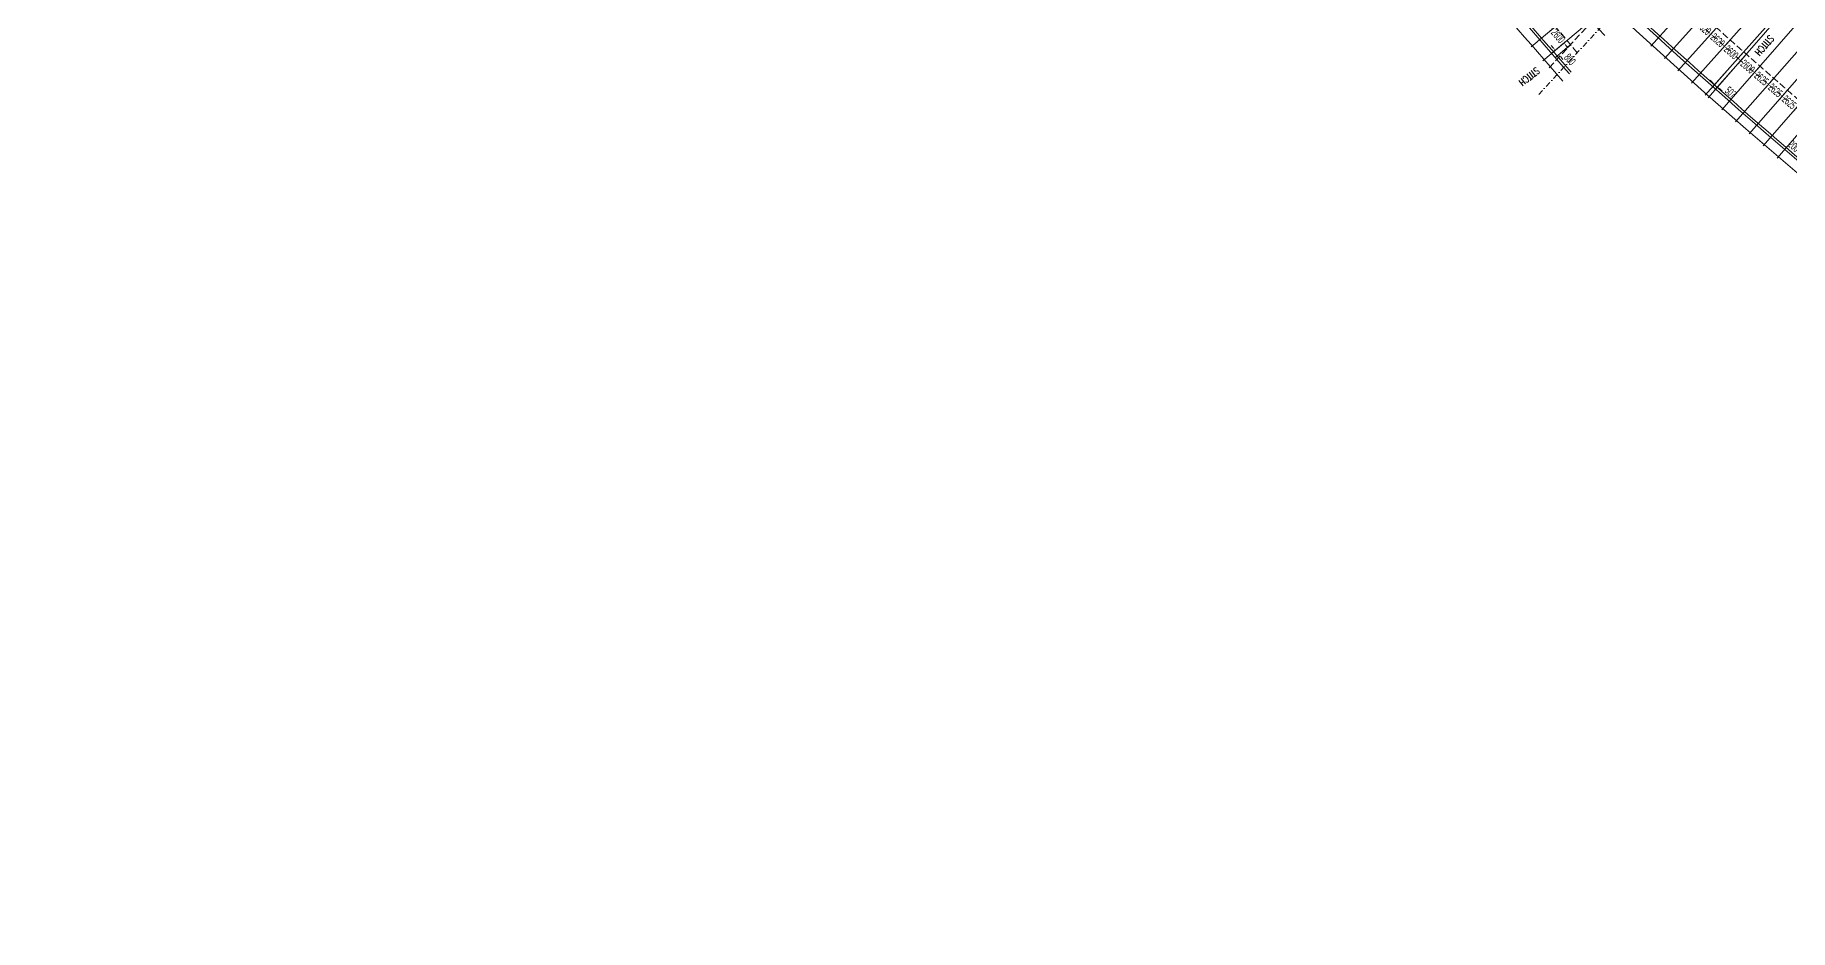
# Model space of a CAD drawing. Header units: millimetres. Extents: x 27228149 to 29012050, y 40856015 to 42918728.
# Drawn here: x 27413655 to 27665815, y 41904662 to 42033234 of the extents above; entities that cross this region are included whole.
import ezdxf

# ---------------------------------------------------------------- set-up
doc = ezdxf.new("R2010")
doc.units = ezdxf.units.MM
doc.header["$LTSCALE"] = 0.05
doc.linetypes.add('DGN Style 3', pattern=[27349.722329, 19535.51595, -7814.20638])
doc.linetypes.add('DGN Style 4', pattern=[31276.361035, 15628.41276, -7814.20638, 19.535516, -7814.20638])
doc.layers.get('Defpoints').update_dxf_attribs({"lineweight": 0})
for name, color, linetype, lineweight in [('InnerEdge_NB', 7, 'Continuous', 0), ('InnerEdge_NBRamp', 7, 'Continuous', 0), ('InnerEdge_SB', 7, 'Continuous', 0), ('OuterEdge_NB', 7, 'Continuous', 0), ('OuterEdge_NBRamp', 7, 'Continuous', 0), ('OuterEdge_SB', 7, 'Continuous', 0), ('PlacementCurve_NB', 1, 'DGN Style 3', 0), ('PlacementCurve_NBRamp', 1, 'DGN Style 3', 0), ('PlacementCurve_SB', 1, 'DGN Style 3', 0), ('S-_ANOT----_A-', 7, 'Continuous', 0), ('S-_ANOT----_T-', 7, 'Continuous', 0), ('S-_GRIDLINE_E- Adjusted', 6, 'DGN Style 4', 0), ('S-_SEG-----_E-NB', 3, 'Continuous', 13), ('S-_SEG-----_E-NBRamp', 3, 'Continuous', 13), ('S-_WALLLBW-_E-', 40, 'Continuous', 13)]:
    doc.layers.add(name, color=color, linetype=linetype, lineweight=lineweight)
doc.styles.add('Styletxt', font='txt.shx')
doc.styles.add('StyleWORKING', font='WORKING.shx')
doc.dimstyles.new('dim300', dxfattribs={"dimtxt": 750, "dimasz": 750, "dimexe": 375, "dimexo": 375, "dimgap": 375, "dimtad": 1, "dimdec": 0, "dimzin": 11, "dimdsep": 46, "dimtxsty": 'StyleWORKING', "dimsah": 1, "dimcen": 0.09, "dimclrd": 7, "dimclre": 7, "dimadec": 4, "dimazin": 3, "dimtfac": 1, "dimtdec": 0, "dimtmove": 0, "dimatfit": 3, "dimfxl": 1, "dimtolj": 1, "dimtzin": 0, "dimlwd": 0, "dimlwe": 0, "dimarcsym": 0})

# ---------------------------------------------------------------- blocks, each defined once
blk = doc.blocks.new('*D210')
at = {"layer": 'Defpoints', "color": 0, "linetype": 'Continuous', "transparency": 16777216}
for p in [(27632103, 42034458), (27633343, 42032103), (27633777, 42032468)]:
    blk.add_point(p, dxfattribs=at)
at = {"layer": 'S-_ANOT----_A-', "color": 7, "linetype": 'Continuous', "lineweight": 0, "transparency": 16777216}
for p, q in [((27631373, 42034445), (27631077, 42034797)), ((27633639, 42031751), (27633935, 42031399))]:
    blk.add_line(p, q, dxfattribs=at)
at = {"layer": 'S-_ANOT----_A-', "linetype": 'Continuous', "transparency": 16777216}
for p, q in [((27632015, 42034384), (27631229, 42033723)), ((27633689, 42032394), (27632903, 42031733))]:
    blk.add_line(p, q, dxfattribs=at)
at = {"layer": 'S-_ANOT----_A-', "color": 7, "linetype": 'Continuous', "transparency": 16777216}
for points in [[(27631432, 42034494), (27631315, 42034396), (27631669, 42034093)], [(27633698, 42031800), (27633580, 42031702), (27633343, 42032103)]]:
    blk.add_solid(points, dxfattribs=at)
at = {"layer": 'S-_ANOT----_A-', "color": 0, "linetype": 'Continuous', "transparency": 16777216, "insert": (27632507, 42033099), "char_height": 1150, "attachment_point": 5, "rotation": 310.06316, "style": 'StyleWORKING'}
blk.add_mtext('\\A1;{\\W0.47826;\\C0;2600}', dxfattribs=at)
blk = doc.blocks.new('*D795')
at = {"layer": 'Defpoints', "color": 0, "linetype": 'Continuous', "transparency": 16777216}
for p in [(27653342, 42036055), (27654459, 42033369), (27655289, 42034303)]:
    blk.add_point(p, dxfattribs=at)
at = {"layer": 'S-_ANOT----_A-', "color": 7, "linetype": 'Continuous', "lineweight": 0, "transparency": 16777216}
for p, q in [((27652158, 42035416), (27651814, 42035722)), ((27654803, 42033063), (27655146, 42032758))]:
    blk.add_line(p, q, dxfattribs=at)
at = {"layer": 'S-_ANOT----_A-', "linetype": 'Continuous', "transparency": 16777216}
for p, q in [((27653265, 42035969), (27652119, 42034680)), ((27655213, 42034217), (27654077, 42032939))]:
    blk.add_line(p, q, dxfattribs=at)
at = {"layer": 'S-_ANOT----_A-', "color": 7, "linetype": 'Continuous', "transparency": 16777216}
for points in [[(27652209, 42035473), (27652107, 42035359), (27652501, 42035110)], [(27654854, 42033121), (27654752, 42033006), (27654459, 42033369)]]:
    blk.add_solid(points, dxfattribs=at)
at = {"layer": 'S-_ANOT----_A-', "color": 0, "linetype": 'Continuous', "transparency": 16777216, "insert": (27653481, 42034241), "char_height": 1150, "attachment_point": 5, "rotation": 318.35018, "style": 'StyleWORKING'}
blk.add_mtext('\\A1;{\\W0.47826;\\C0;2620}', dxfattribs=at)
blk = doc.blocks.new('*D796')
at = {"layer": 'Defpoints', "color": 0, "linetype": 'Continuous', "transparency": 16777216}
for p in [(27655289, 42034303), (27657242, 42032556), (27656417, 42031628)]:
    blk.add_point(p, dxfattribs=at)
at = {"layer": 'S-_ANOT----_A-', "color": 7, "linetype": 'Continuous', "lineweight": 0, "transparency": 16777216}
for p, q in [((27654115, 42033675), (27653771, 42033981)), ((27656760, 42031322), (27657104, 42031016))]:
    blk.add_line(p, q, dxfattribs=at)
at = {"layer": 'S-_ANOT----_A-', "linetype": 'Continuous', "transparency": 16777216}
for p, q in [((27655213, 42034217), (27654077, 42032939)), ((27657166, 42032470), (27656035, 42031198))]:
    blk.add_line(p, q, dxfattribs=at)
at = {"layer": 'S-_ANOT----_A-', "color": 7, "linetype": 'Continuous', "transparency": 16777216}
for points in [[(27654166, 42033732), (27654064, 42033618), (27654459, 42033369)], [(27656811, 42031379), (27656710, 42031265), (27656417, 42031628)]]:
    blk.add_solid(points, dxfattribs=at)
at = {"layer": 'S-_ANOT----_A-', "color": 0, "linetype": 'Continuous', "transparency": 16777216, "insert": (27655439, 42032499), "char_height": 1150, "attachment_point": 5, "rotation": 318.35018, "style": 'StyleWORKING'}
blk.add_mtext('\\A1;{\\W0.47826;\\C0;2620}', dxfattribs=at)
blk = doc.blocks.new('*D797')
at = {"layer": 'Defpoints', "color": 0, "linetype": 'Continuous', "transparency": 16777216}
for p in [(27659568, 42030495), (27660730, 42027857), (27661513, 42028770)]:
    blk.add_point(p, dxfattribs=at)
at = {"layer": 'S-_ANOT----_A-', "color": 7, "linetype": 'Continuous', "lineweight": 0, "transparency": 16777216}
for p, q in [((27658408, 42029849), (27658059, 42030149)), ((27661079, 42027557), (27661428, 42027258))]:
    blk.add_line(p, q, dxfattribs=at)
at = {"layer": 'S-_ANOT----_A-', "linetype": 'Continuous', "transparency": 16777216}
for p, q in [((27659493, 42030407), (27658383, 42029113)), ((27661439, 42028682), (27660356, 42027420))]:
    blk.add_line(p, q, dxfattribs=at)
at = {"layer": 'S-_ANOT----_A-', "color": 7, "linetype": 'Continuous', "transparency": 16777216}
for points in [[(27658458, 42029907), (27658358, 42029791), (27658757, 42029549)], [(27661129, 42027615), (27661029, 42027499), (27660730, 42027857)]]:
    blk.add_solid(points, dxfattribs=at)
at = {"layer": 'S-_ANOT----_A-', "color": 0, "linetype": 'Continuous', "transparency": 16777216, "insert": (27659745, 42028704), "char_height": 1150, "attachment_point": 5, "rotation": 319.37419, "style": 'StyleWORKING'}
blk.add_mtext('\\A1;{\\W0.47826;\\C0;2600}', dxfattribs=at)
blk = doc.blocks.new('*D798')
at = {"layer": 'Defpoints', "color": 0, "linetype": 'Continuous', "transparency": 16777216}
for p in [(27661513, 42028770), (27662722, 42026148), (27663486, 42027038)]:
    blk.add_point(p, dxfattribs=at)
at = {"layer": 'S-_ANOT----_A-', "color": 7, "linetype": 'Continuous', "lineweight": 0, "transparency": 16777216}
for p, q in [((27660381, 42028156), (27660032, 42028456)), ((27663071, 42025848), (27663421, 42025549))]:
    blk.add_line(p, q, dxfattribs=at)
at = {"layer": 'S-_ANOT----_A-', "linetype": 'Continuous', "transparency": 16777216}
for p, q in [((27661439, 42028682), (27660356, 42027420)), ((27663411, 42026950), (27662348, 42025711))]:
    blk.add_line(p, q, dxfattribs=at)
at = {"layer": 'S-_ANOT----_A-', "color": 7, "linetype": 'Continuous', "transparency": 16777216}
for points in [[(27660431, 42028214), (27660331, 42028098), (27660730, 42027857)], [(27663121, 42025906), (27663022, 42025790), (27662722, 42026148)]]:
    blk.add_solid(points, dxfattribs=at)
at = {"layer": 'S-_ANOT----_A-', "color": 0, "linetype": 'Continuous', "transparency": 16777216, "insert": (27661727, 42027003), "char_height": 1150, "attachment_point": 5, "rotation": 319.37419, "style": 'StyleWORKING'}
blk.add_mtext('\\A1;{\\W0.47826;\\C0;2625}', dxfattribs=at)
blk = doc.blocks.new('*D799')
at = {"layer": 'Defpoints', "color": 0, "linetype": 'Continuous', "transparency": 16777216}
for p in [(27663486, 42027038), (27665463, 42025311), (27664715, 42024439)]:
    blk.add_point(p, dxfattribs=at)
at = {"layer": 'S-_ANOT----_A-', "color": 7, "linetype": 'Continuous', "lineweight": 0, "transparency": 16777216}
for p, q in [((27662373, 42026447), (27662024, 42026747)), ((27665064, 42024139), (27665413, 42023840))]:
    blk.add_line(p, q, dxfattribs=at)
at = {"layer": 'S-_ANOT----_A-', "linetype": 'Continuous', "transparency": 16777216}
for p, q in [((27663411, 42026950), (27662348, 42025711)), ((27665388, 42025224), (27664340, 42024002))]:
    blk.add_line(p, q, dxfattribs=at)
at = {"layer": 'S-_ANOT----_A-', "color": 7, "linetype": 'Continuous', "transparency": 16777216}
for points in [[(27662423, 42026505), (27662323, 42026389), (27662722, 42026148)], [(27665114, 42024197), (27665014, 42024081), (27664715, 42024439)]]:
    blk.add_solid(points, dxfattribs=at)
at = {"layer": 'S-_ANOT----_A-', "color": 0, "linetype": 'Continuous', "transparency": 16777216, "insert": (27663719, 42025294), "char_height": 1150, "attachment_point": 5, "rotation": 319.37419, "style": 'StyleWORKING'}
blk.add_mtext('\\A1;{\\W0.47826;\\C0;2625}', dxfattribs=at)
blk = doc.blocks.new('*D800')
at = {"layer": 'Defpoints', "color": 0, "linetype": 'Continuous', "transparency": 16777216}
for p in [(27665463, 42025311), (27666707, 42022730), (27667445, 42023591)]:
    blk.add_point(p, dxfattribs=at)
at = {"layer": 'S-_ANOT----_A-', "color": 7, "linetype": 'Continuous', "lineweight": 0, "transparency": 16777216}
for p, q in [((27664365, 42024738), (27664016, 42025038)), ((27667056, 42022430), (27667405, 42022131))]:
    blk.add_line(p, q, dxfattribs=at)
at = {"layer": 'S-_ANOT----_A-', "linetype": 'Continuous', "transparency": 16777216}
for p, q in [((27665388, 42025224), (27664340, 42024002)), ((27667371, 42023503), (27666332, 42022293))]:
    blk.add_line(p, q, dxfattribs=at)
at = {"layer": 'S-_ANOT----_A-', "color": 7, "linetype": 'Continuous', "transparency": 16777216}
for points in [[(27664415, 42024796), (27664316, 42024680), (27664715, 42024439)], [(27667106, 42022488), (27667006, 42022372), (27666707, 42022730)]]:
    blk.add_solid(points, dxfattribs=at)
at = {"layer": 'S-_ANOT----_A-', "color": 0, "linetype": 'Continuous', "transparency": 16777216, "insert": (27665712, 42023585), "char_height": 1150, "attachment_point": 5, "rotation": 319.37419, "style": 'StyleWORKING'}
blk.add_mtext('\\A1;{\\W0.47826;\\C0;2625}', dxfattribs=at)
blk = doc.blocks.new('*D1041')
at = {"layer": 'Defpoints', "color": 0, "linetype": 'Continuous', "transparency": 16777216}
for p in [(27632100, 42031058), (27633777, 42032468), (27634292, 42031856)]:
    blk.add_point(p, dxfattribs=at)
at = {"layer": 'S-_ANOT----_A-', "color": 7, "linetype": 'Continuous', "lineweight": 0, "transparency": 16777216}
for p, q in [((27631804, 42031410), (27631508, 42031762)), ((27632911, 42030094), (27633207, 42029741))]:
    blk.add_line(p, q, dxfattribs=at)
at = {"layer": 'S-_ANOT----_A-', "linetype": 'Continuous', "transparency": 16777216}
for p, q in [((27633689, 42032394), (27631660, 42030688)), ((27634204, 42031782), (27632175, 42030075))]:
    blk.add_line(p, q, dxfattribs=at)
at = {"layer": 'S-_ANOT----_A-', "color": 7, "linetype": 'Continuous', "transparency": 16777216}
for points in [[(27631863, 42031459), (27631746, 42031361), (27632100, 42031058)], [(27632970, 42030143), (27632853, 42030044), (27632615, 42030446)]]:
    blk.add_solid(points, dxfattribs=at)
at = {"layer": 'S-_ANOT----_A-', "color": 0, "linetype": 'Continuous', "transparency": 16777216, "insert": (27634203, 42029742), "char_height": 1150, "attachment_point": 5, "rotation": 310.06316, "style": 'StyleWORKING'}
blk.add_mtext('\\A1;{\\W0.47826;\\C0;800}', dxfattribs=at)
blk = doc.blocks.new('*D1228')
at = {"layer": 'Defpoints', "color": 0, "linetype": 'Continuous', "transparency": 16777216}
for p in [(27657304, 42028705), (27657684, 42028369), (27655025, 42026135)]:
    blk.add_point(p, dxfattribs=at)
at = {"layer": 'S-_ANOT----_A-', "linetype": 'Continuous', "transparency": 16777216}
for p, q in [((27657228, 42028619), (27654644, 42025704)), ((27657607, 42028283), (27655024, 42025368))]:
    blk.add_line(p, q, dxfattribs=at)
at = {"layer": 'S-_ANOT----_A-', "color": 7, "linetype": 'Continuous', "lineweight": 0, "transparency": 16777216}
for p, q in [((27654681, 42026440), (27654337, 42026745)), ((27655749, 42025493), (27656094, 42025188))]:
    blk.add_line(p, q, dxfattribs=at)
at = {"layer": 'S-_ANOT----_A-', "color": 7, "linetype": 'Continuous', "transparency": 16777216}
for points in [[(27654732, 42026497), (27654630, 42026382), (27655025, 42026135)], [(27655800, 42025550), (27655699, 42025436), (27655405, 42025798)]]:
    blk.add_solid(points, dxfattribs=at)
at = {"layer": 'S-_ANOT----_A-', "color": 0, "linetype": 'Continuous', "transparency": 16777216, "insert": (27657300, 42025002), "char_height": 1150, "attachment_point": 5, "rotation": 318.44828, "style": 'StyleWORKING'}
blk.add_mtext('\\A1;{\\W0.47826;\\C0;507}', dxfattribs=at)
blk = doc.blocks.new('*D1230')
at = {"layer": 'Defpoints', "color": 0, "linetype": 'Continuous', "transparency": 16777216}
for p in [(27657242, 42032556), (27659185, 42030828), (27658360, 42029900)]:
    blk.add_point(p, dxfattribs=at)
at = {"layer": 'S-_ANOT----_A-', "color": 7, "linetype": 'Continuous', "lineweight": 0, "transparency": 16777216}
for p, q in [((27656073, 42031933), (27655729, 42032239)), ((27658703, 42029594), (27659047, 42029288))]:
    blk.add_line(p, q, dxfattribs=at)
at = {"layer": 'S-_ANOT----_A-', "linetype": 'Continuous', "transparency": 16777216}
for p, q in [((27657166, 42032470), (27656035, 42031198)), ((27659109, 42030742), (27657978, 42029470))]:
    blk.add_line(p, q, dxfattribs=at)
at = {"layer": 'S-_ANOT----_A-', "color": 7, "linetype": 'Continuous', "transparency": 16777216}
for points in [[(27656124, 42031991), (27656022, 42031876), (27656417, 42031628)], [(27658754, 42029651), (27658653, 42029537), (27658360, 42029900)]]:
    blk.add_solid(points, dxfattribs=at)
at = {"layer": 'S-_ANOT----_A-', "color": 0, "linetype": 'Continuous', "transparency": 16777216, "insert": (27657389, 42030765), "char_height": 1150, "attachment_point": 5, "rotation": 318.35018, "style": 'StyleWORKING'}
blk.add_mtext('\\A1;{\\W0.47826;\\C0;2600}', dxfattribs=at)
blk = doc.blocks.new('*D1232')
at = {"layer": 'Defpoints', "color": 0, "linetype": 'Continuous', "transparency": 16777216}
for p in [(27669488, 42017901), (27669640, 42017771), (27668291, 42016501)]:
    blk.add_point(p, dxfattribs=at)
at = {"layer": 'S-_ANOT----_A-', "linetype": 'Continuous', "transparency": 16777216}
for p, q in [((27669413, 42017813), (27667917, 42016064)), ((27669565, 42017684), (27668069, 42015934))]:
    blk.add_line(p, q, dxfattribs=at)
at = {"layer": 'S-_ANOT----_A-', "color": 7, "linetype": 'Continuous', "lineweight": 0, "transparency": 16777216}
for p, q in [((27667941, 42016800), (27667592, 42017099)), ((27668792, 42016072), (27669142, 42015773))]:
    blk.add_line(p, q, dxfattribs=at)
at = {"layer": 'S-_ANOT----_A-', "color": 7, "linetype": 'Continuous', "transparency": 16777216}
for points in [[(27667991, 42016858), (27667891, 42016742), (27668291, 42016501)], [(27668842, 42016130), (27668743, 42016014), (27668443, 42016371)]]:
    blk.add_solid(points, dxfattribs=at)
at = {"layer": 'S-_ANOT----_A-', "color": 0, "linetype": 'Continuous', "transparency": 16777216, "insert": (27666400, 42017270), "char_height": 1150, "attachment_point": 5, "rotation": 319.46336, "style": 'StyleWORKING'}
blk.add_mtext('\\A1;{\\W0.47826;\\C0;200}', dxfattribs=at)

msp = doc.modelspace()

# ---------------------------------------------------------------- linework, layer by layer
at = {"layer": 'InnerEdge_NB'}
msp.add_lwpolyline([(27283724.5, 42878514.7, -0.05681569), (27345588.8, 42682480.7), (27368075.3, 42566916.3, 0.02637051), (27393633.3, 42464653, 0.04266183), (27458420.2, 42303807.1, 0.10756079), (27699785.7, 42006839.6, 0.02696897), (27783127.3, 41947329.2), (27839783.5, 41911319.6)], format="xyb", dxfattribs=at)
at = {"layer": 'InnerEdge_NBRamp', "extrusion": (0, 0, -1)}
msp.add_arc((-28080901.4, 42442548.6), 602207, 317.1721279, 321.2701014, dxfattribs=at)
at = {"layer": 'InnerEdge_SB', "extrusion": (0, 0, -1)}
msp.add_lwpolyline([(-27784629.2, 41949692.3, 0.02696897), (-27701533.2, 42009027.3, 0.10756079), (-27460918.9, 42305070.6, 0.0691101), (-27370363.7, 42569291.8)], format="xyb", dxfattribs=at)
at = {"layer": 'OuterEdge_NB'}
msp.add_arc((28261355.6, 42709836.2), 913908.3, 224.6641272, 231.3864192, dxfattribs=at)
at = {"layer": 'OuterEdge_NBRamp'}
msp.add_arc((28387839.6, 42688451.6), 1002000, 218.6999083, 221.2409226, dxfattribs=at)
at = {"layer": 'OuterEdge_SB'}
msp.add_arc((28261355.6, 42709836.2), 882808.3, 206.7701516, 231.3876643, dxfattribs=at)
at = {"layer": 'PlacementCurve_NB'}
msp.add_lwpolyline([(27288809.3, 42846343.4, -0.04804772), (27337834.2, 42680971.8), (27359958.8, 42567267.3, 0.06908938), (27451045.4, 42301107.2, 0.10799588), (27694979, 42000696.1, 0.01931931), (27725549.4, 41977271, 0.01464763), (27778701.6, 41940923.9), (27835716.4, 41904662.4)], format="xyb", dxfattribs=at)
at = {"layer": 'PlacementCurve_NBRamp'}
msp.add_lwpolyline([(27635265.1, 42030698.3), (27611982.7, 42058383.2), (27589280.9, 42086269.3), (27569129.4, 42109374), (27546519.9, 42137146.6, -0.0276788), (27487362.1, 42220234.4), (27469115.5, 42250954.1), (27454819.3, 42278027.7)], format="xyb", dxfattribs=at)
at = {"layer": 'PlacementCurve_SB'}
msp.add_lwpolyline([(27305541.4, 42854039, -0.04828576), (27355899.2, 42684467.3), (27377998.9, 42570890.3, 0.06887083), (27467496.8, 42309348.2, 0.11109493), (27715510, 42007942.3, 0.02812503), (27802629.8, 41947720.4), (27845874.9, 41921290)], format="xyb", dxfattribs=at)
at = {"layer": 'S-_GRIDLINE_E- Adjusted'}
msp.add_line((27629726.6, 42024690.5), (27691346.5, 42091531.5), dxfattribs=at)
at = {"layer": 'S-_SEG-----_E-NB'}
for p, q in [((27645810.9, 42031635.4), (27656900, 42043894.1)), ((27647771.8, 42029860.8), (27658824.5, 42042152.3)), ((27649721.1, 42028106.9), (27660770.2, 42040401.6)), ((27651690, 42026345.6), (27662707.4, 42038668.7)), ((27653631.4, 42024618.9), (27664651.9, 42036939.3)), ((27654082.8, 42024218.8), (27664961.1, 42036665.3)), ((27656014.5, 42022512.6), (27666926.5, 42034929.1)), ((27657986.9, 42020780.5), (27668898.9, 42033197.1)), ((27659982.2, 42019038.4), (27670858.6, 42031486.1)), ((27661985.8, 42017299.3), (27672819.8, 42029783.9)), ((27663989.5, 42015570.2), (27674791.5, 42028082.6))]:
    msp.add_line(p, q, dxfattribs=at)
at = {"layer": 'S-_SEG-----_E-NBRamp'}
for p, q in [((27635732.4, 42037509.8), (27628614.9, 42031524.1)), ((27630319, 42029559.8), (27637487.9, 42035588.7))]:
    msp.add_line(p, q, dxfattribs=at)
at = {"layer": 'S-_SEG-----_E-NBRamp', "linetype": 'DGN Style 3'}
msp.add_line((27631220.9, 42028524.4), (27637610.1, 42035455), dxfattribs=at)
at = {"layer": 'S-_WALLLBW-_E-'}
for centre, radius, start, end in [((28261355.6, 42709836.2), 881058.3, 206.7701516, 231.3876645), ((28261355.6, 42709836.2), 882458.3, 206.7701516, 231.3876645), ((28387839.6, 42688451.6), 1003750, 218.6999083, 221.2515742), ((28387839.6, 42688451.6), 1002350, 218.6999083, 221.2430559), ((28261349, 42709830.8), 914250, 226.0958454, 231.3864192), ((28261349, 42709830.8), 915650, 226.095831, 231.3864192)]:
    msp.add_arc(centre, radius, start, end, dxfattribs=at)

# ---------------------------------------------------------------- texts
at = {"layer": 'S-_ANOT----_T-', "linetype": 'Continuous', "style": 'Styletxt', "width": 0.75}
for rotation, p in [(228.84637, (27662865.7, 42033324.8)), (218.671507, (27629339.7, 42028698.7))]:
    msp.add_text('STITCH', height=1000, rotation=rotation, dxfattribs=at).set_placement(p)

# ---------------------------------------------------------------- dimensions: what is measured, and where the dimension line sits
at = {"layer": 'S-_ANOT----_A-', "linetype": 'Continuous'}
for base, p1, p2, angle, override, picture, middle, turn in [((27654458.9, 42033369.1), (27653341.6, 42036054.9), (27655289.1, 42034302.6), 138.350176, {"dimscale": 1000, "dimtxt": 1.15, "dimasz": 0.46, "dimexe": 0.575, "dimexo": 0.115, "dimgap": 0.2875, "dimtad": 1, "dimjust": 0, "dimtih": 0, "dimtoh": 0, "dimlfac": 1, "dimsah": 1, "dimcen": 0, "dimse1": 0, "dimse2": 0, "dimclre": 256, "dimclrt": 0, "dimtol": 0, "dimtfac": 1, "dimtofl": 0, "dimtmove": 2, "dimatfit": 3, "dimfrac": 0, "dimtolj": 1, "dimlwe": 65535}, '*D795', (27653481, 42034240.7), 318.350176), ((27633343, 42032102.9), (27632103.4, 42034457.9), (27633777, 42032467.9), 130.063157, {"dimscale": 1000, "dimtxt": 1.15, "dimasz": 0.46, "dimexe": 0.575, "dimexo": 0.115, "dimgap": 0.2875, "dimtad": 1, "dimjust": 0, "dimtih": 0, "dimtoh": 0, "dimlfac": 1, "dimsah": 1, "dimcen": 0, "dimse1": 0, "dimse2": 0, "dimclre": 256, "dimclrt": 0, "dimtol": 0, "dimtfac": 1, "dimtofl": 0, "dimtmove": 2, "dimatfit": 3, "dimfrac": 0, "dimtolj": 1, "dimlwe": 65535}, '*D210', (27632507.3, 42033098.8), 310.063157), ((27656416.8, 42031627.8), (27655289.1, 42034302.6), (27657242, 42032555.6), 138.350176, {"dimscale": 1000, "dimtxt": 1.15, "dimasz": 0.46, "dimexe": 0.575, "dimexo": 0.115, "dimgap": 0.2875, "dimtad": 1, "dimjust": 0, "dimtih": 0, "dimtoh": 0, "dimlfac": 1, "dimsah": 1, "dimcen": 0, "dimse1": 0, "dimse2": 0, "dimclre": 256, "dimclrt": 0, "dimtol": 0, "dimtfac": 1, "dimtofl": 0, "dimtmove": 2, "dimatfit": 3, "dimfrac": 0, "dimtolj": 1, "dimlwe": 65535}, '*D796', (27655438.7, 42032499.5), 318.350176), ((27658359.8, 42029899.7), (27657242, 42032555.6), (27659185, 42030827.5), 138.350176, {"dimscale": 1000, "dimtxt": 1.15, "dimasz": 0.46, "dimexe": 0.575, "dimexo": 0.115, "dimgap": 0.2875, "dimtad": 1, "dimjust": 0, "dimtih": 0, "dimtoh": 0, "dimlfac": 1, "dimsah": 1, "dimcen": 0, "dimse1": 0, "dimse2": 0, "dimclre": 256, "dimclrt": 0, "dimtol": 0, "dimtfac": 1, "dimtofl": 0, "dimtmove": 2, "dimatfit": 3, "dimfrac": 0, "dimtolj": 1, "dimlwe": 65535}, '*D1230', (27657389.2, 42030764.8), 318.350176), ((27632100.3, 42031057.9), (27634291.9, 42031855.6), (27633777, 42032467.9), 130.063157, {"dimscale": 1000, "dimtxt": 1.15, "dimasz": 0.46, "dimexe": 0.575, "dimexo": 0.115, "dimgap": 0.2875, "dimtad": 1, "dimtih": 0, "dimtoh": 0, "dimlfac": 1, "dimsah": 1, "dimcen": 0, "dimse1": 0, "dimse2": 0, "dimclre": 256, "dimclrt": 0, "dimtol": 0, "dimtfac": 1, "dimtofl": 0, "dimtmove": 2, "dimatfit": 3, "dimfrac": 0, "dimtolj": 1, "dimlwe": 65535}, '*D1041', (27634203, 42029742.4), 310.063157), ((27660730.2, 42027856.8), (27659568, 42030494.7), (27661513.4, 42028769.7), 139.374187, {"dimscale": 1000, "dimtxt": 1.15, "dimasz": 0.46, "dimexe": 0.575, "dimexo": 0.115, "dimgap": 0.2875, "dimtad": 1, "dimjust": 0, "dimtih": 0, "dimtoh": 0, "dimlfac": 1, "dimsah": 1, "dimcen": 0, "dimse1": 0, "dimse2": 0, "dimclre": 256, "dimclrt": 0, "dimtol": 0, "dimtfac": 1, "dimtofl": 0, "dimtmove": 2, "dimatfit": 3, "dimfrac": 0, "dimtolj": 1, "dimlwe": 65535}, '*D797', (27659744.5, 42028704.2), 319.374187), ((27655025.4, 42026134.6), (27657683.6, 42028368.6), (27657303.8, 42028705.2), 138.448275, {"dimscale": 1000, "dimtxt": 1.15, "dimasz": 0.46, "dimexe": 0.575, "dimexo": 0.115, "dimgap": 0.2875, "dimtad": 1, "dimtih": 0, "dimtoh": 0, "dimlfac": 1, "dimsah": 1, "dimcen": 0, "dimse1": 0, "dimse2": 0, "dimclre": 256, "dimclrt": 0, "dimtol": 0, "dimtfac": 1, "dimtofl": 0, "dimtmove": 2, "dimatfit": 3, "dimfrac": 0, "dimtolj": 1, "dimlwe": 65535}, '*D1228', (27657300.4, 42025001.6), 318.448275), ((27662722.3, 42026147.7), (27661513.4, 42028769.7), (27663485.8, 42027037.6), 139.374187, {"dimscale": 1000, "dimtxt": 1.15, "dimasz": 0.46, "dimexe": 0.575, "dimexo": 0.115, "dimgap": 0.2875, "dimtad": 1, "dimjust": 0, "dimtih": 0, "dimtoh": 0, "dimlfac": 1, "dimsah": 1, "dimcen": 0, "dimse1": 0, "dimse2": 0, "dimclre": 256, "dimclrt": 0, "dimtol": 0, "dimtfac": 1, "dimtofl": 0, "dimtmove": 2, "dimatfit": 3, "dimfrac": 0, "dimtolj": 1, "dimlwe": 65535}, '*D798', (27661727.2, 42027003.3), 319.374187), ((27664714.6, 42024438.6), (27663485.8, 42027037.6), (27665463.2, 42025311.2), 139.374187, {"dimscale": 1000, "dimtxt": 1.15, "dimasz": 0.46, "dimexe": 0.575, "dimexo": 0.115, "dimgap": 0.2875, "dimtad": 1, "dimjust": 0, "dimtih": 0, "dimtoh": 0, "dimlfac": 1, "dimsah": 1, "dimcen": 0, "dimse1": 0, "dimse2": 0, "dimclre": 256, "dimclrt": 0, "dimtol": 0, "dimtfac": 1, "dimtofl": 0, "dimtmove": 2, "dimatfit": 3, "dimfrac": 0, "dimtolj": 1, "dimlwe": 65535}, '*D799', (27663719.4, 42025294.2), 319.374187), ((27666706.7, 42022729.6), (27665463.2, 42025311.2), (27667445.4, 42023590.7), 139.374187, {"dimscale": 1000, "dimtxt": 1.15, "dimasz": 0.46, "dimexe": 0.575, "dimexo": 0.115, "dimgap": 0.2875, "dimtad": 1, "dimjust": 0, "dimtih": 0, "dimtoh": 0, "dimlfac": 1, "dimsah": 1, "dimcen": 0, "dimse1": 0, "dimse2": 0, "dimclre": 256, "dimclrt": 0, "dimtol": 0, "dimtfac": 1, "dimtofl": 0, "dimtmove": 2, "dimatfit": 3, "dimfrac": 0, "dimtolj": 1, "dimlwe": 65535}, '*D800', (27665711.5, 42023585.2), 319.374187), ((27668290.8, 42016501.2), (27669639.8, 42017770.9), (27669487.8, 42017900.9), 139.463361, {"dimscale": 1000, "dimtxt": 1.15, "dimasz": 0.46, "dimexe": 0.575, "dimexo": 0.115, "dimgap": 0.2875, "dimtad": 1, "dimtih": 0, "dimtoh": 0, "dimlfac": 1, "dimsah": 1, "dimcen": 0, "dimse1": 0, "dimse2": 0, "dimclre": 256, "dimclrt": 0, "dimtol": 0, "dimtfac": 1, "dimtofl": 0, "dimtmove": 2, "dimatfit": 3, "dimfrac": 0, "dimtolj": 1, "dimlwe": 65535}, '*D1232', (27666399.8, 42017269.5), 319.463361)]:
    dim = msp.add_linear_dim(base=base, p1=p1, p2=p2, angle=angle, text='{\\W0.47826;\\C0;<>}', dimstyle='dim300', override=override, dxfattribs=at)
    dim.commit()
    dim.dimension.update_dxf_attribs({"geometry": picture, "text_midpoint": middle, "dimtype": 160, "text_rotation": turn})

doc.saveas('drawing.dxf')
